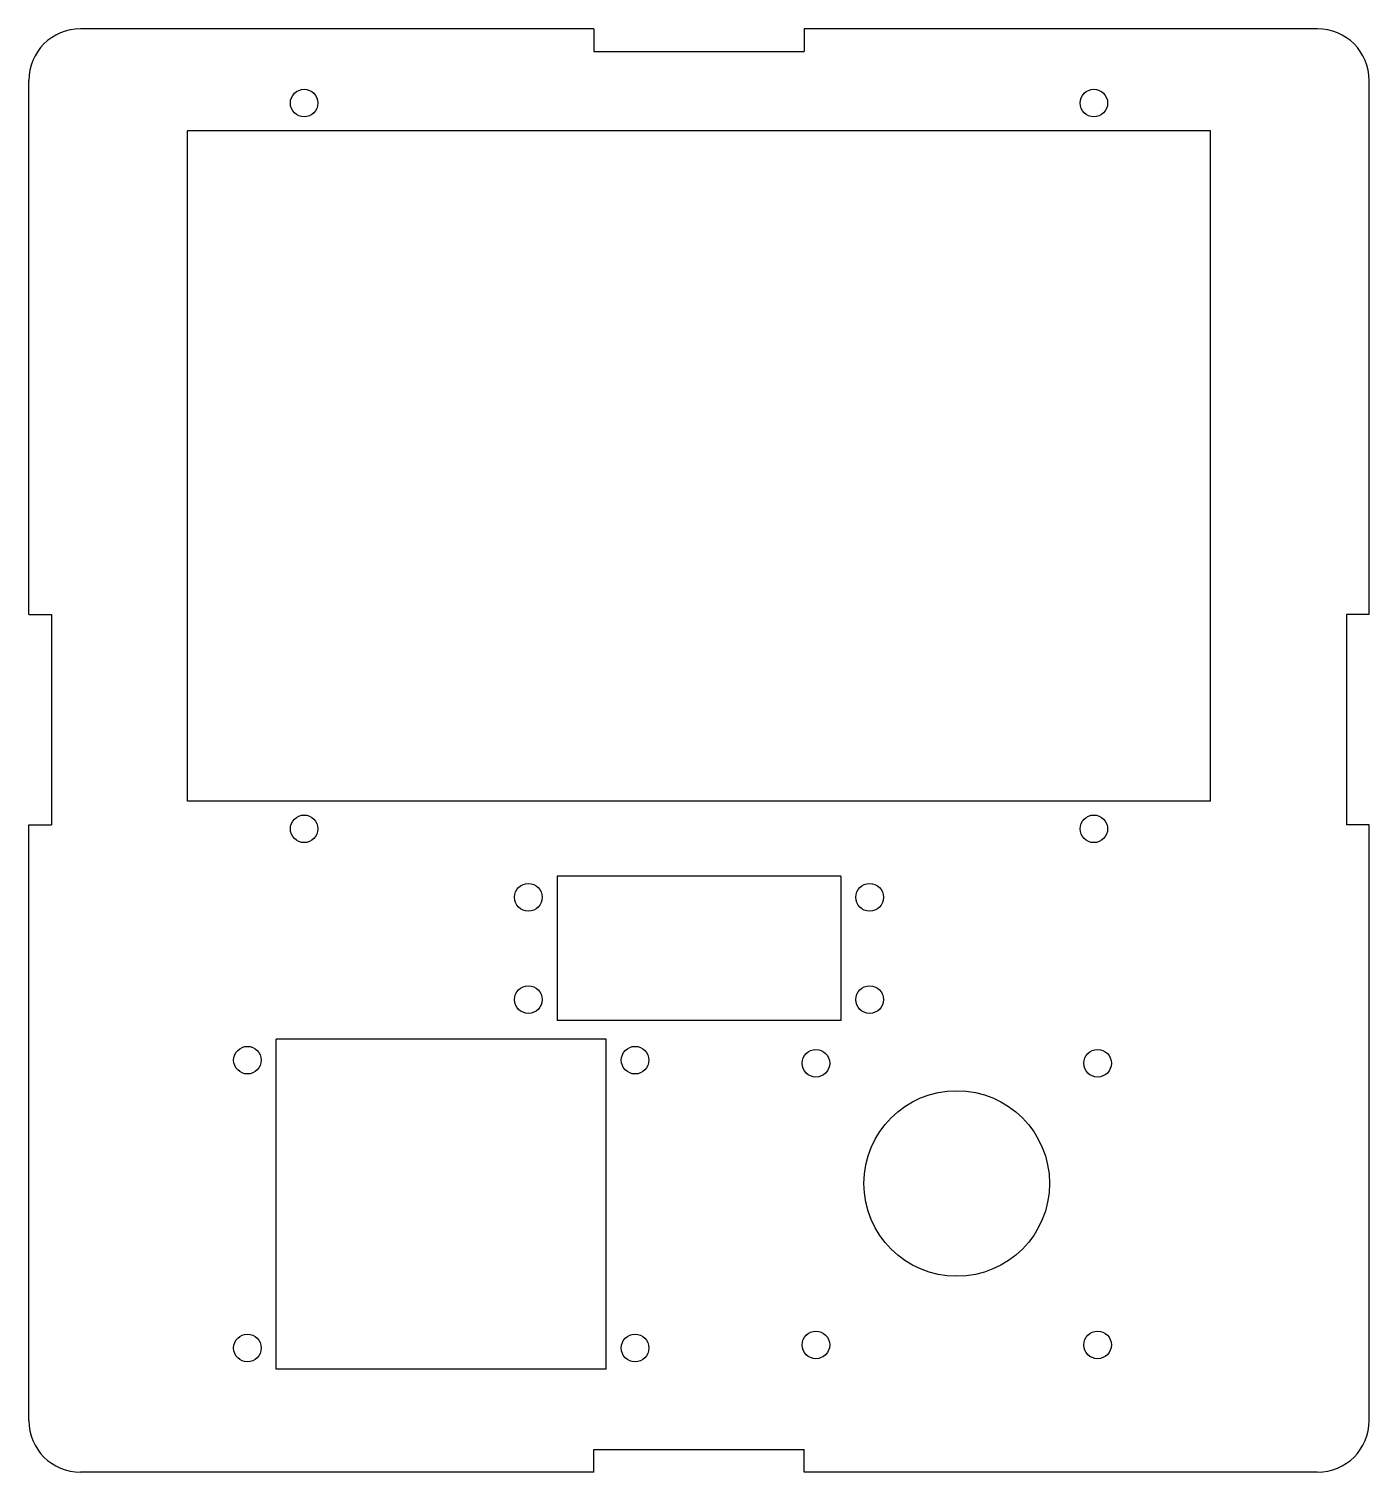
# Model space of a CAD drawing. Extents: x -3.25 to 3.25, y -3.65 to 3.35.
import ezdxf

# ---------------------------------------------------------------- set-up
doc = ezdxf.new("R2010")
doc.units = 0
doc.header["$MEASUREMENT"] = 0
doc.layers.add('VISIBLE', color=7, linetype='CONTINUOUS')

msp = doc.modelspace()

# ---------------------------------------------------------------- linework, layer by layer
at = {"layer": 'VISIBLE'}
for p, q in [((-0.51, 3.35), (-3, 3.35)), ((-0.51, 3.35), (-0.51, 3.24)), ((3, 3.35), (0.51, 3.35)), ((0.51, 3.35), (0.51, 3.24)), ((-0.51, 3.24), (0.51, 3.24)), ((-3.25, 0.51), (-3.25, 3.1)), ((3.25, 0.51), (3.25, 3.1)), ((-2.48, -0.395), (-2.48, 2.855)), ((2.48, 2.855), (-2.48, 2.855)), ((2.48, -0.395), (2.48, 2.855)), ((-3.25, 0.51), (-3.14, 0.51)), ((-3.14, 0.51), (-3.14, -0.51)), ((3.14, 0.51), (3.14, -0.51)), ((3.25, 0.51), (3.14, 0.51)), ((2.48, -0.395), (-2.48, -0.395)), ((-3.25, -0.51), (-3.14, -0.51)), ((-3.25, -3.4), (-3.25, -0.51)), ((3.25, -0.51), (3.14, -0.51)), ((3.25, -3.4), (3.25, -0.51)), ((-0.6875, -0.76), (-0.6875, -1.46)), ((0.6875, -0.76), (-0.6875, -0.76)), ((0.6875, -0.76), (0.6875, -1.46)), ((0.6875, -1.46), (-0.6875, -1.46)), ((-0.45, -1.55), (-2.05, -1.55)), ((-2.05, -3.15), (-2.05, -1.55)), ((-0.45, -3.15), (-0.45, -1.55)), ((-0.45, -3.15), (-2.05, -3.15)), ((-0.51, -3.65), (-0.51, -3.54)), ((-0.51, -3.54), (0.51, -3.54)), ((0.51, -3.65), (0.51, -3.54)), ((-0.51, -3.65), (-3, -3.65)), ((3, -3.65), (0.51, -3.65))]:
    msp.add_line(p, q, dxfattribs=at)
for centre, radius in [((-1.915, 2.99), 0.066929), ((1.915, 2.99), 0.066929), ((-1.915, -0.53), 0.066929), ((1.915, -0.53), 0.066929), ((-0.8275, -0.861929), 0.066929), ((0.8275, -0.861929), 0.066929), ((-0.8275, -1.358071), 0.066929), ((0.8275, -1.358071), 0.066929), ((-2.19, -1.651929), 0.066929), ((-0.31, -1.651929), 0.066929), ((0.566929, -1.666929), 0.066929), ((1.933071, -1.666929), 0.066929), ((1.25, -2.25), 0.45), ((-2.19, -3.048071), 0.066929), ((-0.31, -3.048071), 0.066929), ((0.566929, -3.033071), 0.066929), ((1.933071, -3.033071), 0.066929)]:
    msp.add_circle(centre, radius, dxfattribs=at)
for centre, start, end in [((-3, 3.1), 90, 180), ((3, 3.1), 0, 90), ((-3, -3.4), 180, 270), ((3, -3.4), 270, 0)]:
    msp.add_arc(centre, 0.25, start, end, dxfattribs=at)

doc.saveas('drawing.dxf')
